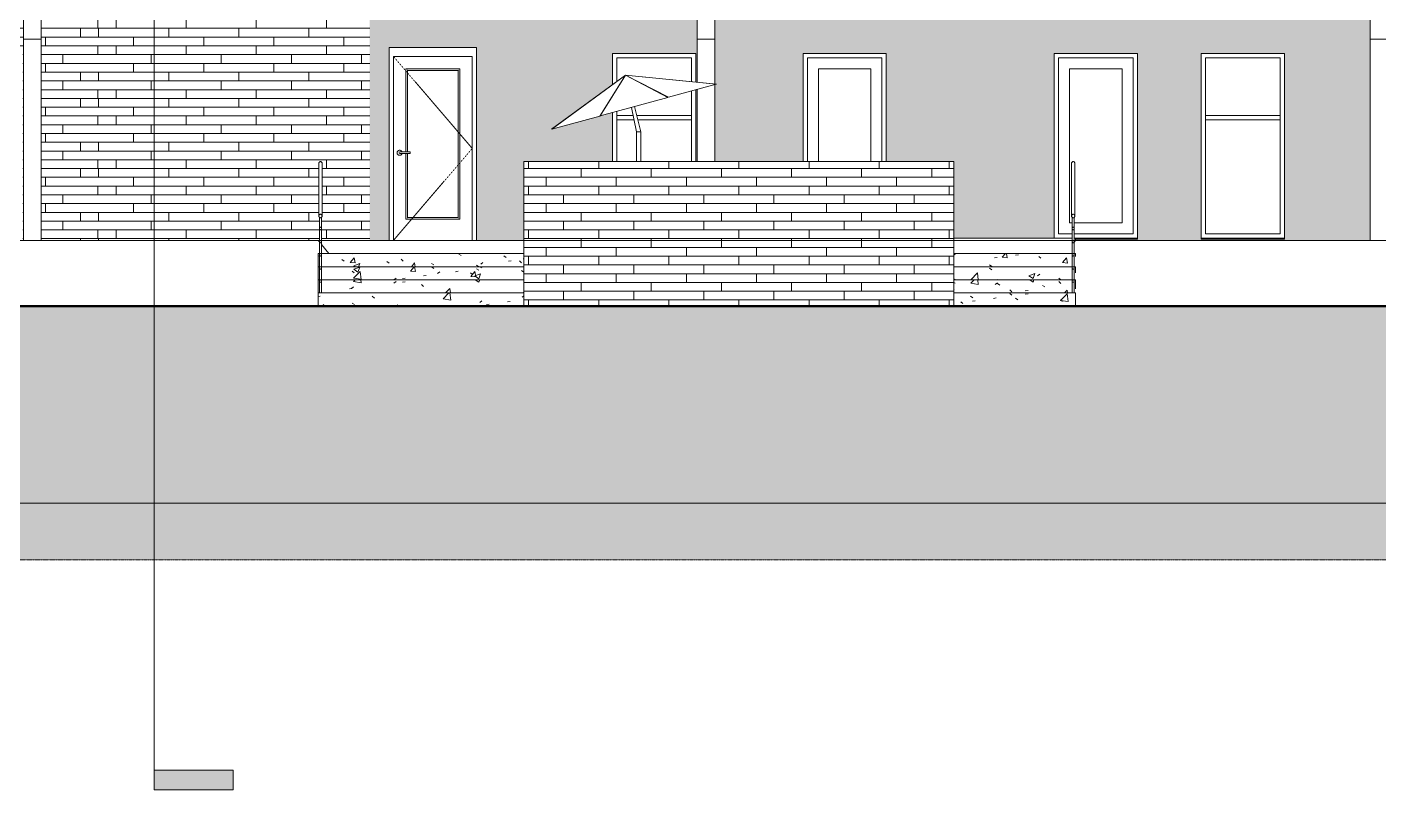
# Model space of a CAD drawing. Header units: inches. Extents: x 1747 to 7606, y -251 to 585.
# Drawn here: x 2486 to 3103, y -251 to 97 of the extents above; entities that cross this region are included whole.
import ezdxf

# ---------------------------------------------------------------- set-up
doc = ezdxf.new("R2010")
doc.units = ezdxf.units.IN
doc.header["$MEASUREMENT"] = 0
for name, pattern in [('Aligning Line 1_8_', [0.25, 0.125, -0.125]), ('Dash 1_16_', [0.125, 0.0625, -0.0625]), ('Grid Line 1_2_', [0.875, 0.5, -0.125, 0.125, -0.125])]:
    doc.linetypes.add(name, pattern=pattern)
for name, color, linetype, lineweight in [('0-1', 7, 'Continuous', 5), ('A-DOOR', 31, 'Continuous', 13), ('A-DOOR-1', 31, 'Dash 1_16_', 9), ('A-DOOR-2', 31, 'Continuous', 9), ('A-DOOR-FRAM', 31, 'Continuous', 9), ('A-FLOR', 192, 'Continuous', 13), ('A-FLOR-HRAL', 11, 'Continuous', 9), ('A-FLOR-LEVL-1', 51, 'Grid Line 1_2_', 9), ('A-GENM', 5, 'Continuous', 9), ('A-WALL', 113, 'Continuous', 13), ('A-WALL-PATT-1', 111, 'Continuous', 9), ('C-TOPO', 7, 'Continuous', 9), ('C-TOPO-1', 250, 'Continuous', 50), ('G-ANNO-SYMB', 111, 'Aligning Line 1_8_', 9), ('G-ANNO-SYMB-1', 147, 'Aligning Line 1_8_', 9), ('G-ANNO-SYMB-2', 111, 'Continuous', 9), ('G-IMPT', 8, 'Continuous', 9), ('L-SITE', 91, 'Continuous', 9), ('S-STRS', 31, 'Continuous', 9)]:
    doc.layers.add(name, color=color, linetype=linetype, lineweight=lineweight)
pattern_1 = [(49.781, (2870.5, 20.997), (27.5428, -2.391), [2.867, -31.537]), (355.038, (2870.5, 20.997), (-5.328, 28.6613), [2.304, -25.343]), (100.531, (2872.794, 20.798), (22.215, 26.2697), [2.429, -26.723]), (45.962, (2870.5, 28.618), (40.9817, -6.307), [4.303, -47.329]), (96.687, (2873.914, 28.093), (35.891, 37.118), [3.643, -40.078]), (351.251, (2870.5, 28.62), (35.8914, 37.1176), [3.455, -38.009]), (20.852, (2874.34, 26.713), (22.921, -15.341), [2.877, -31.649]), (326.206, (2874.34, 26.713), (9.343, 27.6307), [2.298, -25.283]), (71.317, (2876.25, 25.435), (32.2648, 12.289), [2.431, -26.737]), (37.286, (2870.499, 20.997), (0.4673, 12.68453), [1.264, -23.702, 1.264, -24.391, -25.367]), (37.286, (2870.499, 20.997), (0.4673, 12.68453), [-50.62, 1.264, -24.104]), (7.443, (2870.499, 20.997), (10.1014, 15.02815), [1.267, -13.4, 1.267, -23.191, -9.695]), (7.443, (2870.499, 20.997), (10.1014, 15.02815), [-39.124, 1.267, -8.428]), (327.701, (2861.936, 20.997), (20.49866, -0.85914), [1.264, -8.314, 1.264, -28.621, -39.656]), (327.701, (2861.936, 20.997), (20.49866, -0.85914), [-39.464, 1.264, -38.391]), (317.721, (2858.096, 20.997), (22.3945, 3.8145), [1.263, -11.173, 1.263, -18.558, -28.125]), (317.721, (2858.096, 20.997), (22.3945, 3.8145), [-32.257, 1.263, -26.862])]
pattern_2 = [(49.781, (2870.5, 22.567), (27.5428, -2.391), [2.867, -31.537]), (355.038, (2870.5, 22.567), (-5.328, 28.6613), [2.304, -25.343]), (100.531, (2872.794, 22.367), (22.215, 26.2697), [2.429, -26.723]), (45.962, (2870.5, 30.187), (40.9817, -6.307), [4.303, -47.329]), (96.687, (2873.914, 29.662), (35.891, 37.118), [3.643, -40.078]), (351.251, (2870.5, 30.187), (35.8914, 37.1176), [3.455, -38.009]), (20.852, (2874.34, 28.282), (22.921, -15.341), [2.877, -31.649]), (326.206, (2874.34, 28.282), (9.343, 27.6307), [2.298, -25.283]), (71.317, (2876.25, 27.004), (32.2648, 12.289), [2.431, -26.737]), (37.286, (2870.499, 22.567), (0.4673, 12.68453), [1.264, -23.702, 1.264, -24.391, -25.367]), (37.286, (2870.499, 22.567), (0.4673, 12.68453), [-50.62, 1.264, -24.104]), (7.443, (2870.499, 22.567), (10.1014, 15.02815), [1.267, -13.4, 1.267, -23.191, -9.695]), (7.443, (2870.499, 22.567), (10.1014, 15.02815), [-39.124, 1.267, -8.428]), (327.701, (2861.936, 22.567), (20.49866, -0.85914), [1.264, -8.314, 1.264, -28.621, -39.656]), (327.701, (2861.936, 22.567), (20.49866, -0.85914), [-39.464, 1.264, -38.391]), (317.721, (2858.096, 22.567), (22.3945, 3.8145), [1.263, -11.173, 1.263, -18.558, -28.125]), (317.721, (2858.096, 22.567), (22.3945, 3.8145), [-32.257, 1.263, -26.862])]
pattern_3 = [(49.781, (2870.5, 24.136), (27.5428, -2.391), [2.867, -31.537]), (355.038, (2870.5, 24.136), (-5.328, 28.6613), [2.304, -25.343]), (100.531, (2872.794, 23.937), (22.215, 26.2697), [2.429, -26.723]), (45.962, (2870.5, 31.757), (40.9817, -6.307), [4.303, -47.329]), (96.687, (2873.914, 31.23), (35.891, 37.118), [3.643, -40.078]), (351.251, (2870.5, 31.757), (35.8914, 37.1176), [3.455, -38.009]), (20.852, (2874.34, 29.85), (22.921, -15.341), [2.877, -31.649]), (326.206, (2874.34, 29.85), (9.343, 27.6307), [2.298, -25.283]), (71.317, (2876.25, 28.573), (32.2648, 12.289), [2.431, -26.737]), (37.286, (2870.499, 24.136), (0.4673, 12.68453), [1.264, -23.702, 1.264, -24.391, -25.367]), (37.286, (2870.499, 24.136), (0.4673, 12.68453), [-50.62, 1.264, -24.104]), (7.443, (2870.499, 24.136), (10.1014, 15.02815), [1.267, -13.4, 1.267, -23.191, -9.695]), (7.443, (2870.499, 24.136), (10.1014, 15.02815), [-39.124, 1.267, -8.428]), (327.701, (2861.936, 24.136), (20.49866, -0.85914), [1.264, -8.314, 1.264, -28.621, -39.656]), (327.701, (2861.936, 24.136), (20.49866, -0.85914), [-39.464, 1.264, -38.391]), (317.721, (2858.096, 24.136), (22.3945, 3.8145), [1.263, -11.173, 1.263, -18.558, -28.125]), (317.721, (2858.096, 24.136), (22.3945, 3.8145), [-32.257, 1.263, -26.862])]
pattern_4 = [(49.781, (2870.5, 25.705), (27.5428, -2.391), [2.867, -31.537]), (355.038, (2870.5, 25.705), (-5.328, 28.6613), [2.304, -25.343]), (100.531, (2872.794, 25.506), (22.215, 26.2697), [2.429, -26.723]), (45.962, (2870.5, 33.326), (40.9817, -6.307), [4.303, -47.329]), (96.687, (2873.914, 32.8), (35.891, 37.118), [3.643, -40.078]), (351.251, (2870.5, 33.326), (35.8914, 37.1176), [3.455, -38.009]), (20.852, (2874.34, 31.42), (22.921, -15.341), [2.877, -31.649]), (326.206, (2874.34, 31.42), (9.343, 27.6307), [2.298, -25.283]), (71.317, (2876.25, 30.142), (32.2648, 12.289), [2.431, -26.737]), (37.286, (2870.499, 25.705), (0.4673, 12.68453), [1.264, -23.702, 1.264, -24.391, -25.367]), (37.286, (2870.499, 25.705), (0.4673, 12.68453), [-50.62, 1.264, -24.104]), (7.443, (2870.499, 25.705), (10.1014, 15.02815), [1.267, -13.4, 1.267, -23.191, -9.695]), (7.443, (2870.499, 25.705), (10.1014, 15.02815), [-39.124, 1.267, -8.428]), (327.701, (2861.936, 25.705), (20.49866, -0.85914), [1.264, -8.314, 1.264, -28.621, -39.656]), (327.701, (2861.936, 25.705), (20.49866, -0.85914), [-39.464, 1.264, -38.391]), (317.721, (2858.096, 25.705), (22.3945, 3.8145), [1.263, -11.173, 1.263, -18.558, -28.125]), (317.721, (2858.096, 25.705), (22.3945, 3.8145), [-32.257, 1.263, -26.862])]
pattern_5 = [(0, (2906.724, 0.8), (0, 4), []), (90, (2906.724, 0.8), (-8, 8), [4, -28]), (90, (2922.724, 4.8), (-8, 8), [4, -28])]

# ---------------------------------------------------------------- blocks, each defined once
blk = doc.blocks.new('CTR - 2nd Phase_rvt-1-BUILDING ELEVATION - EAST')
at = {"layer": 'A-FLOR-LEVL-1'}
for p, q in [((1856.66, 0), (4168.71, 0)), ((1856.66, -30), (4168.71, -30)), ((1856.66, -120), (4168.71, -120))]:
    blk.add_line(p, q, dxfattribs=at)
blk = doc.blocks.new('CTR  - Topography_rvt-1-BUILDING ELEVATION - EAST')
at = {"layer": 'C-TOPO'}
h = blk.add_hatch(dxfattribs=at)
h.set_pattern_fill('FP_16', color=256, style=0, pattern_type=2)
h.set_pattern_definition([(0, (2870.5, 0), (24, 24), [24, -24]), (0, (2870.5, 9), (24, 24), [24, -24]), (0, (2870.5, 18), (24, 24), [24, -24]), (90, (2873.5, 21), (-24, 24), [24, -24]), (90, (2882.5, 21), (-24, 24), [24, -24]), (90, (2891.5, 21), (-24, 24), [24, -24])])
h.paths.add_polyline_path([(3354.92, -145.93), (4004.23, -145.93), (4004.23, -30), (1953.35, -30), (1953.35, -145.93), (3353.63, -145.93)], flags=0)
at = {"layer": 'A-FLOR-LEVL-1'}
for p, q in [((1856.66, 0), (4168.71, 0)), ((1856.66, -120), (4168.71, -120))]:
    blk.add_line(p, q, dxfattribs=at)
at = {"layer": 'C-TOPO'}
for p, q in [((2488.4, 0), (2383.68, 0)), ((2488.4, 0), (2487.38, 0)), ((2488.4, 0), (2574.52, 0)), ((2574.52, 0), (2618.72, 0)), ((2618.72, 0), (2619.22, -0.63)), ((2963.82, -0.79), (2964.32, 0)), ((2984.24, 0), (2964.32, 0)), ((3024.05, 0), (2984.24, 0)), ((3024.05, 0), (3085.98, 0)), ((3129.48, 0), (3085.98, 0)), ((2620.22, -1.9), (2623.46, -6)), ((2581.34, -30), (2294.04, -30)), ((2608.99, -30), (2581.34, -30)), ((2608.99, -30), (2679.46, -30)), ((2679.46, -30), (2722.49, -30)), ((2832.11, -30), (2722.49, -30)), ((2861.19, -30), (2832.11, -30)), ((2861.19, -30), (2935.26, -30)), ((2957.6, -30), (2935.26, -30)), ((3014.52, -30), (2957.6, -30)), ((3028.45, -30), (3014.52, -30)), ((3028.45, -30), (3063.94, -30)), ((3063.94, -30), (3100.7, -30)), ((3248.71, -30), (3100.7, -30))]:
    blk.add_line(p, q, dxfattribs=at)
at = {"layer": 'C-TOPO-1'}
for p, q in [((2294.05, -30), (2581.33, -30)), ((2581.33, -30), (2608.99, -30)), ((2608.99, -30), (2679.46, -30)), ((2679.46, -30), (2722.49, -30)), ((2722.49, -30), (2832.11, -30)), ((2832.11, -30), (2861.19, -30)), ((2861.19, -30), (2935.26, -30)), ((2935.26, -30), (2957.6, -30)), ((2957.6, -30), (3014.52, -30)), ((3014.52, -30), (3028.45, -30)), ((3028.45, -30), (3063.94, -30)), ((3063.94, -30), (3100.7, -30)), ((3100.7, -30), (3248.71, -30))]:
    blk.add_line(p, q, dxfattribs=at)
at = {"layer": 'G-ANNO-SYMB-1'}
blk.add_line((1953.35, 0), (4072.04, 0), dxfattribs=at)
blk = doc.blocks.new('CTR - 1st Phase - Common Walls_rvt-1-BUILDING ELEVATION - EAST')
at = {"layer": 'A-FLOR-LEVL-1'}
for p, q in [((1856.66, 0), (4168.71, 0)), ((1856.66, -30), (4168.71, -30)), ((1856.66, -120), (4168.71, -120))]:
    blk.add_line(p, q, dxfattribs=at)
at = {"layer": 'G-ANNO-SYMB-1'}
blk.add_line((1953.35, 0), (4072.04, 0), dxfattribs=at)
blk = doc.blocks.new('Outdoor Table01 - 02ZUTB01_dwg-1294291-BUILDING ELEVATION - EAST')
at = {"layer": 'G-IMPT'}
for p, q in [((2170.92, 75.5), (2137.24, 50.77)), ((2170.92, 75.5), (2137.24, 50.77)), ((2170.92, 75.5), (2137.35, 50.8)), ((2170.92, 75.5), (2159.18, 56.75)), ((2170.92, 75.5), (2159.43, 56.82)), ((2190.31, 65.24), (2170.92, 75.5)), ((2170.92, 75.5), (2212.5, 71.29)), ((2170.92, 75.5), (2212.5, 71.29)), ((2170.92, 75.5), (2212.39, 71.26)), ((2170.92, 75.5), (2190.56, 65.31)), ((2212.39, 71.26), (2190.56, 65.31)), ((2190.31, 65.24), (2159.43, 56.82)), ((2159.18, 56.75), (2137.35, 50.8)), ((2175.92, 49.5), (2173.68, 60.7)), ((2177.92, 49.5), (2175.14, 61.1)), ((2175.92, 36), (2175.92, 49.5)), ((2177.92, 49.5), (2175.92, 49.5)), ((2177.92, 36), (2177.92, 49.5))]:
    blk.add_line(p, q, dxfattribs=at)
blk = doc.blocks.new('Outdoor Table01 - Outdoor Table01-1294297-BUILDING ELEVATION - EAST')
blk.add_blockref('Outdoor Table01 - 02ZUTB01_dwg-1294291-BUILDING ELEVATION - EAST', (0, 0))
blk = doc.blocks.new('_THE_ WINDOW _ DOOR - Window - 1st Floor-V4-BUILDING ELEVATION - EAST')
at = {"layer": 'A-GENM'}
for p, q in [((2791.02, 85.37), (2753, 85.37)), ((2753, 85.37), (2753, 71.14)), ((2755, 72.61), (2755, 83.37)), ((2755, 83.37), (2789.02, 83.37)), ((2789.02, 83.37), (2789.02, 72.42)), ((2791.02, 72.22), (2791.02, 85.37)), ((2755, 69.12), (2755, 69.23)), ((2789.02, 68.16), (2789.02, 36)), ((2791.02, 36), (2791.02, 68.71)), ((2753, 66.04), (2753, 65.86)), ((2753, 58.34), (2753, 36)), ((2755, 36), (2755, 58.88)), ((2755, 57), (2755, 55)), ((2762.42, 57), (2755, 57)), ((2789.02, 57), (2764.12, 57)), ((2789.02, 55), (2789.02, 57)), ((2755, 55), (2762.82, 55)), ((2764.6, 55), (2789.02, 55))]:
    blk.add_line(p, q, dxfattribs=at)
blk = doc.blocks.new('_THE_ WINDOW _ DOOR - Window - 1st Floor-V5-BUILDING ELEVATION - EAST')
at = {"layer": 'A-GENM'}
for p, q in [((3059.82, 85.37), (3021.8, 85.37)), ((3021.8, 85.37), (3021.8, 1)), ((3023.8, 3), (3023.8, 83.37)), ((3023.8, 83.37), (3057.82, 83.37)), ((3057.82, 83.37), (3057.82, 3)), ((3059.82, 1), (3059.82, 85.37)), ((3023.8, 57), (3023.8, 55)), ((3057.82, 57), (3023.8, 57)), ((3057.82, 55), (3057.82, 57)), ((3023.8, 55), (3057.82, 55)), ((3021.8, 1), (3021.8, 0.5)), ((3021.8, 1), (3059.82, 1)), ((3021.8, 0.5), (3059.82, 0.5)), ((3057.82, 3), (3023.8, 3)), ((3059.82, 0.5), (3059.82, 1))]:
    blk.add_line(p, q, dxfattribs=at)
blk = doc.blocks.new('Railing - 1_-V6-BUILDING ELEVATION - EAST')
at = {"layer": 'A-FLOR-HRAL'}
for p, q in [((2619.22, -24), (2619.22, 10.57)), ((2619.61, 10.33), (2619.68, 10.32)), ((2620.22, 10.57), (2620.22, -24))]:
    blk.add_line(p, q, dxfattribs=at)
at = {"layer": 'A-FLOR-HRAL', "flags": 128}
for points in [[(2619.23, 10.52), (2619.27, 10.46), (2619.41, 10.38), (2619.57, 10.33)], [(2619.77, 10.32), (2619.83, 10.33), (2620.04, 10.38), (2620.17, 10.46), (2620.21, 10.52)]]:
    blk.add_lwpolyline(points, dxfattribs=at)
blk = doc.blocks.new('Railing - Railing-1925654-BUILDING ELEVATION - EAST')
at = {"layer": 'A-FLOR-HRAL'}
for p, q in [((2619.22, 6.47), (2619.22, 5.44)), ((2620.22, 5.44), (2620.22, 6.47)), ((2619.22, 0.47), (2619.22, -0.56)), ((2620.22, -0.56), (2620.22, 0.47)), ((2619.22, -5.53), (2619.22, -6.56)), ((2620.22, -6.56), (2620.22, -5.53)), ((2619.22, -11.52), (2619.22, -12.56)), ((2620.22, -12.56), (2620.22, -11.52)), ((2619.22, -17.52), (2619.22, -18.56)), ((2620.22, -18.56), (2620.22, -17.52))]:
    blk.add_line(p, q, dxfattribs=at)
at = {"layer": 'A-FLOR-HRAL', "flags": 128}
for points in [[(2620.22, 5.44), (2620.21, 5.59), (2620.16, 5.72), (2620.08, 5.84), (2619.97, 5.93), (2619.85, 5.98), (2619.72, 6), (2619.59, 5.98), (2619.47, 5.93), (2619.37, 5.84), (2619.29, 5.72), (2619.24, 5.59), (2619.22, 5.44)], [(2619.22, 5.44), (2619.24, 5.3), (2619.29, 5.16), (2619.37, 5.05), (2619.47, 4.96), (2619.59, 4.9), (2619.72, 4.88), (2619.85, 4.9), (2619.97, 4.96), (2620.08, 5.05), (2620.16, 5.16), (2620.21, 5.3), (2620.22, 5.44)], [(2620.22, -0.56), (2620.21, -0.41), (2620.16, -0.28), (2620.08, -0.16), (2619.97, -0.07), (2619.85, -0.02), (2619.72, 0), (2619.59, -0.02), (2619.47, -0.07), (2619.37, -0.16), (2619.29, -0.28), (2619.24, -0.41), (2619.22, -0.56)], [(2619.22, -0.56), (2619.24, -0.7), (2619.29, -0.84), (2619.37, -0.95), (2619.47, -1.04), (2619.59, -1.1), (2619.72, -1.12), (2619.85, -1.1), (2619.97, -1.04), (2620.08, -0.95), (2620.16, -0.84), (2620.21, -0.7), (2620.22, -0.56)], [(2620.22, -6.56), (2620.21, -6.41), (2620.16, -6.28), (2620.08, -6.16), (2619.97, -6.07), (2619.85, -6.02), (2619.72, -6), (2619.59, -6.02), (2619.47, -6.07), (2619.37, -6.16), (2619.29, -6.28), (2619.24, -6.41), (2619.22, -6.56)], [(2619.22, -6.56), (2619.24, -6.7), (2619.29, -6.84), (2619.37, -6.95), (2619.47, -7.04), (2619.59, -7.1), (2619.72, -7.12), (2619.85, -7.1), (2619.97, -7.04), (2620.08, -6.95), (2620.16, -6.84), (2620.21, -6.7), (2620.22, -6.56)], [(2620.22, -12.56), (2620.21, -12.41), (2620.16, -12.28), (2620.08, -12.16), (2619.97, -12.07), (2619.85, -12.02), (2619.72, -12), (2619.59, -12.02), (2619.47, -12.07), (2619.37, -12.16), (2619.29, -12.28), (2619.24, -12.41), (2619.22, -12.56)], [(2619.22, -12.56), (2619.24, -12.7), (2619.29, -12.84), (2619.37, -12.95), (2619.47, -13.04), (2619.59, -13.1), (2619.72, -13.12), (2619.85, -13.1), (2619.97, -13.04), (2620.08, -12.95), (2620.16, -12.84), (2620.21, -12.7), (2620.22, -12.56)], [(2620.22, -18.56), (2620.21, -18.41), (2620.16, -18.28), (2620.08, -18.16), (2619.97, -18.07), (2619.85, -18.02), (2619.72, -18), (2619.59, -18.02), (2619.47, -18.07), (2619.37, -18.16), (2619.29, -18.28), (2619.24, -18.41), (2619.22, -18.56)], [(2619.22, -18.56), (2619.24, -18.7), (2619.29, -18.84), (2619.37, -18.95), (2619.47, -19.04), (2619.59, -19.1), (2619.72, -19.12), (2619.85, -19.1), (2619.97, -19.04), (2620.08, -18.95), (2620.16, -18.84), (2620.21, -18.7), (2620.22, -18.56)]]:
    blk.add_lwpolyline(points, dxfattribs=at)
blk.add_blockref('Railing - 1_-V6-BUILDING ELEVATION - EAST', (0, 0))
blk = doc.blocks.new('Top Rail Type - Top Rail_Internal_-1925671-BUILDING ELEVATION - EAST')
at = {"layer": 'A-FLOR-HRAL'}
for p, q in [((2618.97, 35.16), (2618.97, 11.16)), ((2620.47, 11.16), (2620.47, 35.16))]:
    blk.add_line(p, q, dxfattribs=at)
at = {"layer": 'A-FLOR-HRAL', "flags": 128}
for points in [[(2618.97, 35.16), (2619, 35.38), (2619.07, 35.58), (2619.19, 35.75), (2619.35, 35.89), (2619.53, 35.97), (2619.72, 36), (2619.92, 35.97), (2620.1, 35.89), (2620.25, 35.75), (2620.37, 35.58), (2620.45, 35.38), (2620.47, 35.16)], [(2620.47, 11.16), (2620.45, 11.38), (2620.37, 11.58), (2620.25, 11.75), (2620.1, 11.89), (2619.92, 11.97), (2619.72, 12), (2619.53, 11.97), (2619.35, 11.89), (2619.19, 11.75), (2619.07, 11.58), (2619, 11.38), (2618.97, 11.16)], [(2618.97, 11.16), (2619, 10.94), (2619.07, 10.74), (2619.19, 10.57), (2619.35, 10.44), (2619.53, 10.35), (2619.72, 10.32), (2619.92, 10.35), (2620.1, 10.44), (2620.25, 10.57), (2620.37, 10.74), (2620.45, 10.94), (2620.47, 11.16)]]:
    blk.add_lwpolyline(points, dxfattribs=at)
blk = doc.blocks.new('_THE_ WINDOW _ DOOR - Door - 1st Floor-V10-BUILDING ELEVATION - EAST')
at = {"layer": 'A-GENM'}
for p, q in [((2840, 85.37), (2840, 36)), ((2878.02, 85.37), (2840, 85.37)), ((2842, 83.37), (2876.02, 83.37)), ((2842, 36), (2842, 83.37)), ((2876.02, 83.37), (2876.02, 36)), ((2878.02, 36), (2878.02, 85.37)), ((2847, 78.37), (2871.02, 78.37)), ((2847, 36), (2847, 78.37)), ((2871.02, 78.37), (2871.02, 36))]:
    blk.add_line(p, q, dxfattribs=at)
blk = doc.blocks.new('_THE_ WINDOW _ DOOR - Door - 1st Floor-V11-BUILDING ELEVATION - EAST')
at = {"layer": 'A-GENM'}
for p, q in [((2992.65, 85.37), (2954.62, 85.37)), ((2954.62, 85.37), (2954.62, 1)), ((2956.62, 3), (2956.62, 83.37)), ((2956.62, 83.37), (2990.65, 83.37)), ((2990.65, 83.37), (2990.65, 3)), ((2992.65, 1), (2992.65, 85.37)), ((2961.62, 8), (2961.62, 78.37)), ((2961.62, 78.37), (2985.65, 78.37)), ((2985.65, 78.37), (2985.65, 8)), ((2962.82, 8), (2961.62, 8)), ((2985.65, 8), (2963.82, 8)), ((2962.82, 3), (2956.62, 3)), ((2990.65, 3), (2963.82, 3)), ((2964.32, 1), (2992.65, 1)), ((2964.32, 0.5), (2992.65, 0.5)), ((2992.65, 0.5), (2992.65, 1))]:
    blk.add_line(p, q, dxfattribs=at)
blk = doc.blocks.new('077123 - Manufactured Gutters and Downspouts - 077123 - Manufactured Gutters and Downspouts-1955134-BUILDING ELEVATION - EAST')
at = {"layer": 'A-GENM'}
for p, q in [((2443.45, 413.51), (2464.96, 413.51)), ((2443.45, 395.11), (2443.45, 413.51)), ((2464.96, 395.11), (2464.96, 413.51)), ((2446.8, 384.1), (2443.45, 395.11)), ((2464.96, 395.11), (2443.45, 395.11)), ((2461.61, 384.1), (2464.96, 395.11)), ((2461.61, 384.1), (2446.8, 384.1)), ((2450.21, 384.1), (2450.21, 365.5)), ((2458.21, 371.1), (2458.21, 384.1)), ((2492.14, 358.75), (2458.21, 371.1)), ((2450.21, 365.5), (2484.14, 353.15)), ((2492.14, 353.15), (2492.14, 358.75)), ((2484.14, 102.78), (2484.14, 353.15)), ((2492.14, 353.15), (2484.14, 353.15)), ((2484.14, 353.15), (2492.14, 353.15)), ((2492.14, 353.15), (2492.14, 102.78)), ((2484.14, 91.91), (2484.14, 102.78)), ((2492.14, 102.78), (2484.14, 102.78)), ((2492.14, 102.78), (2492.14, 91.91)), ((2484.14, 0), (2484.14, 91.91)), ((2492.14, 91.91), (2484.14, 91.91)), ((2492.14, 91.91), (2492.14, 0))]:
    blk.add_line(p, q, dxfattribs=at)
blk = doc.blocks.new('077123 - Manufactured Gutters and Downspouts - 077123 - Manufactured Gutters and Downspouts-V13-BUILDING ELEVATION - EAST')
at = {"layer": 'A-GENM'}
for p, q in [((2751.02, 413.51), (2772.54, 413.51)), ((2751.02, 395.11), (2751.02, 413.51)), ((2772.54, 395.11), (2772.54, 413.51)), ((2754.38, 384.1), (2751.02, 395.11)), ((2772.54, 395.11), (2751.02, 395.11)), ((2769.19, 384.1), (2772.54, 395.11)), ((2769.19, 384.1), (2754.38, 384.1)), ((2757.78, 384.1), (2757.78, 365.5)), ((2765.78, 371.1), (2765.78, 384.1)), ((2799.71, 358.75), (2765.78, 371.1)), ((2757.78, 365.5), (2791.71, 353.15)), ((2799.71, 353.15), (2799.71, 358.75)), ((2791.71, 102.78), (2791.71, 353.15)), ((2799.71, 353.15), (2791.71, 353.15)), ((2791.71, 353.15), (2799.71, 353.15)), ((2799.71, 353.15), (2799.71, 102.78)), ((2791.71, 91.91), (2791.71, 102.78)), ((2799.71, 102.78), (2791.71, 102.78)), ((2799.71, 102.78), (2799.71, 91.91)), ((2791.71, 72.15), (2791.71, 91.91)), ((2799.71, 91.91), (2791.71, 91.91)), ((2799.71, 91.91), (2799.71, 71.33)), ((2791.71, 36), (2791.71, 68.89)), ((2799.71, 71.08), (2799.71, 36))]:
    blk.add_line(p, q, dxfattribs=at)
blk = doc.blocks.new('Door-Passage-Single-Full_Lite - 1-1903893-BUILDING ELEVATION - EAST')
at = {"layer": 'A-DOOR'}
for p, q in [((2658.7, 78.31), (2658.7, 40.38)), ((2683.33, 78.31), (2658.7, 78.31)), ((2659.48, 40.39), (2659.48, 77.53)), ((2659.48, 77.53), (2682.54, 77.53)), ((2682.54, 77.53), (2682.54, 10.47)), ((2683.33, 9.69), (2683.33, 78.31)), ((2658.7, 39.62), (2658.7, 9.69)), ((2659.48, 10.47), (2659.48, 39.61)), ((2658.7, 9.69), (2683.33, 9.69)), ((2682.54, 10.47), (2659.48, 10.47))]:
    blk.add_line(p, q, dxfattribs=at)
for points, knots in [([(2658.77, 78.24), (2658.77, 78.24), (2658.76, 78.25), (2658.74, 78.27), (2658.74, 78.27), (2658.73, 78.28), (2658.72, 78.29), (2658.72, 78.29), (2658.71, 78.3), (2658.71, 78.3), (2658.7, 78.31), (2658.7, 78.31), (2658.7, 78.31), (2658.7, 78.31)], [-1, -1, -1, -1, -0.833333, -0.75, -0.666667, -0.625, -0.583333, -0.5, -0.416667, -0.333333, -0.25, -0.166667, 0, 0, 0, 0]), ([(2659.48, 77.53), (2659.48, 77.53), (2659.48, 77.53), (2659.47, 77.54), (2659.46, 77.55), (2659.45, 77.57), (2659.43, 77.58), (2659.42, 77.59), (2659.41, 77.6), (2659.4, 77.61), (2659.38, 77.63), (2659.36, 77.65), (2659.33, 77.68), (2659.3, 77.71), (2659.29, 77.72)], [-1, -1, -1, -1, -0.833333, -0.75, -0.666667, -0.583333, -0.541667, -0.5, -0.416667, -0.375, -0.333333, -0.25, -0.166667, 0, 0, 0, 0]), ([(2682.73, 77.72), (2682.72, 77.71), (2682.69, 77.68), (2682.66, 77.65), (2682.64, 77.63), (2682.63, 77.61), (2682.61, 77.6), (2682.6, 77.59), (2682.59, 77.58), (2682.58, 77.57), (2682.56, 77.55), (2682.55, 77.54), (2682.54, 77.53), (2682.54, 77.53), (2682.54, 77.53)], [0, 0, 0, 0, 0.166667, 0.25, 0.333333, 0.375, 0.416667, 0.5, 0.541667, 0.583333, 0.666667, 0.75, 0.833333, 1, 1, 1, 1]), ([(2683.33, 78.31), (2683.33, 78.31), (2683.32, 78.31), (2683.32, 78.31), (2683.32, 78.3), (2683.31, 78.3), (2683.3, 78.29), (2683.29, 78.28), (2683.29, 78.28), (2683.28, 78.27), (2683.28, 78.26), (2683.26, 78.25), (2683.25, 78.24), (2683.25, 78.24)], [0, 0, 0, 0, 0.166667, 0.25, 0.333333, 0.416667, 0.5, 0.583333, 0.666667, 0.708333, 0.75, 0.833333, 1, 1, 1, 1]), ([(2658.7, 9.69), (2658.7, 9.69), (2658.7, 9.69), (2658.7, 9.69), (2658.71, 9.7), (2658.71, 9.7), (2658.72, 9.71), (2658.73, 9.72), (2658.73, 9.72), (2658.74, 9.73), (2658.75, 9.74), (2658.76, 9.75), (2658.77, 9.76), (2658.77, 9.76)], [0, 0, 0, 0, 0.166667, 0.25, 0.333333, 0.416667, 0.5, 0.583333, 0.666667, 0.708333, 0.75, 0.833333, 1, 1, 1, 1]), ([(2659.29, 10.28), (2659.3, 10.29), (2659.33, 10.32), (2659.36, 10.35), (2659.38, 10.37), (2659.4, 10.38), (2659.41, 10.4), (2659.42, 10.41), (2659.43, 10.42), (2659.45, 10.43), (2659.46, 10.45), (2659.47, 10.46), (2659.48, 10.47), (2659.48, 10.47), (2659.48, 10.47)], [0, 0, 0, 0, 0.166667, 0.25, 0.333333, 0.375, 0.416667, 0.5, 0.541667, 0.583333, 0.666667, 0.75, 0.833333, 1, 1, 1, 1]), ([(2682.73, 10.28), (2682.72, 10.29), (2682.69, 10.32), (2682.66, 10.35), (2682.64, 10.37), (2682.63, 10.38), (2682.61, 10.4), (2682.6, 10.41), (2682.59, 10.42), (2682.58, 10.43), (2682.56, 10.45), (2682.55, 10.46), (2682.54, 10.47), (2682.54, 10.47), (2682.54, 10.47)], [0, 0, 0, 0, 0.166667, 0.25, 0.333333, 0.375, 0.416667, 0.5, 0.541667, 0.583333, 0.666667, 0.75, 0.833333, 1, 1, 1, 1]), ([(2683.33, 9.69), (2683.33, 9.69), (2683.32, 9.69), (2683.32, 9.69), (2683.32, 9.7), (2683.31, 9.7), (2683.3, 9.71), (2683.29, 9.72), (2683.29, 9.72), (2683.28, 9.73), (2683.28, 9.74), (2683.26, 9.75), (2683.25, 9.76), (2683.25, 9.76)], [0, 0, 0, 0, 0.166667, 0.25, 0.333333, 0.416667, 0.5, 0.583333, 0.666667, 0.708333, 0.75, 0.833333, 1, 1, 1, 1])]:
    blk.add_open_spline(points, degree=3, knots=knots, dxfattribs=at)
at = {"layer": 'A-DOOR-1'}
for p, q in [((2653.01, 84), (2689.01, 42)), ((2689.01, 42), (2653.01, 0))]:
    blk.add_line(p, q, dxfattribs=at)
at = {"layer": 'A-DOOR-2'}
for p, q in [((2653.01, 84), (2653.01, 0)), ((2689.01, 84), (2653.01, 84)), ((2689.01, 0), (2689.01, 84)), ((2660.69, 40.39), (2656.55, 40.39)), ((2656.55, 39.61), (2660.69, 39.61)), ((2660.69, 40.39), (2660.69, 40)), ((2660.69, 40), (2660.69, 39.61))]:
    blk.add_line(p, q, dxfattribs=at)
at = {"layer": 'A-DOOR-2', "flags": 128}
for points in [[(2656.55, 40.39), (2656.53, 40.39), (2656.51, 40.39), (2656.48, 40.39), (2656.46, 40.39), (2656.44, 40.39), (2656.41, 40.39), (2656.39, 40.39), (2656.37, 40.39), (2656.35, 40.39), (2656.32, 40.39), (2656.3, 40.39), (2656.28, 40.39), (2656.26, 40.39), (2656.24, 40.39), (2656.22, 40.39), (2656.2, 40.39), (2656.18, 40.39), (2656.16, 40.39), (2656.15, 40.39), (2656.13, 40.39), (2656.11, 40.39), (2656.1, 40.39), (2656.08, 40.39), (2656.07, 40.39), (2656.06, 40.39), (2656.04, 40.39), (2656.03, 40.39), (2656.02, 40.39), (2656.01, 40.39), (2656, 40.39), (2656, 40.39), (2655.99, 40.39), (2655.98, 40.39), (2655.98, 40.39), (2655.97, 40.39), (2655.97, 40.39), (2655.97, 40.39), (2655.96, 40.39), (2655.96, 40.39)], [(2655.96, 39.61), (2655.96, 39.61), (2655.97, 39.61), (2655.97, 39.61), (2655.97, 39.61), (2655.98, 39.61), (2655.98, 39.61), (2655.99, 39.61), (2655.99, 39.61), (2656, 39.61), (2656.01, 39.61), (2656.02, 39.61), (2656.03, 39.61), (2656.04, 39.61), (2656.05, 39.61), (2656.07, 39.61), (2656.08, 39.61), (2656.09, 39.61), (2656.11, 39.61), (2656.13, 39.61), (2656.14, 39.61), (2656.16, 39.61), (2656.18, 39.61), (2656.2, 39.61), (2656.22, 39.61), (2656.24, 39.61), (2656.26, 39.61), (2656.28, 39.61), (2656.3, 39.61), (2656.32, 39.61), (2656.34, 39.61), (2656.36, 39.61), (2656.38, 39.61), (2656.41, 39.61), (2656.43, 39.61), (2656.45, 39.61), (2656.48, 39.61), (2656.5, 39.61), (2656.52, 39.61), (2656.55, 39.61), (2656.55, 39.61)]]:
    blk.add_lwpolyline(points, dxfattribs=at)
at = {"layer": 'A-DOOR-2'}
for centre, radius, start, end in [((2655.87, 40), 1.18, 19.63434, 180), ((2655.87, 40), 1.18, 180, 340.43675), ((2655.96, 40), 0.394, 150, 180), ((2655.96, 40), 0.394, 180, 210), ((2655.96, 40), 0.394, 90, 105), ((2655.96, 40), 0.394, 255, 270)]:
    blk.add_arc(centre, radius, start, end, dxfattribs=at)
at = {"layer": 'A-DOOR-FRAM'}
for p, q in [((2653.01, 0), (2653.01, 84)), ((2653.01, 84), (2689.01, 84)), ((2689.01, 0), (2689.01, 84))]:
    blk.add_line(p, q, dxfattribs=at)
blk = doc.blocks.new('Railing - 1_-1411116-BUILDING ELEVATION - EAST')
at = {"layer": 'A-FLOR-HRAL'}
for p, q in [((2310.02, 10.57), (2310.02, -24)), ((2311.02, -24), (2311.02, 10.57))]:
    blk.add_line(p, q, dxfattribs=at)
at = {"layer": 'A-FLOR-HRAL', "flags": 128}
for points in [[(2310.48, 10.32), (2310.41, 10.33), (2310.21, 10.38), (2310.07, 10.46), (2310.03, 10.52)], [(2311.01, 10.52), (2310.97, 10.46), (2310.84, 10.38), (2310.63, 10.33), (2310.57, 10.32)]]:
    blk.add_lwpolyline(points, dxfattribs=at)
blk = doc.blocks.new('Railing - Railing-2007310-BUILDING ELEVATION - EAST')
at = {"layer": 'A-FLOR-HRAL'}
for p, q in [((2962.82, 6.47), (2962.82, 5.44)), ((2963.82, 5.44), (2963.82, 6.47)), ((2962.82, 0.47), (2962.82, -0.56)), ((2963.82, -0.56), (2963.82, 0.47)), ((2962.82, -5.53), (2962.82, -6.56)), ((2963.82, -6.56), (2963.82, -5.53)), ((2962.82, -11.52), (2962.82, -12.56)), ((2963.82, -12.56), (2963.82, -11.52)), ((2962.82, -17.52), (2962.82, -18.56)), ((2963.82, -18.56), (2963.82, -17.52))]:
    blk.add_line(p, q, dxfattribs=at)
at = {"layer": 'A-FLOR-HRAL', "flags": 128}
for points in [[(2963.82, 5.44), (2963.81, 5.59), (2963.76, 5.72), (2963.68, 5.84), (2963.57, 5.93), (2963.45, 5.98), (2963.32, 6), (2963.19, 5.98), (2963.07, 5.93), (2962.97, 5.84), (2962.89, 5.72), (2962.84, 5.59), (2962.82, 5.44)], [(2962.82, 5.44), (2962.84, 5.3), (2962.89, 5.16), (2962.97, 5.05), (2963.07, 4.96), (2963.19, 4.9), (2963.32, 4.88), (2963.45, 4.9), (2963.57, 4.96), (2963.68, 5.05), (2963.76, 5.16), (2963.81, 5.3), (2963.82, 5.44)], [(2963.82, -0.56), (2963.81, -0.41), (2963.76, -0.28), (2963.68, -0.16), (2963.57, -0.07), (2963.45, -0.02), (2963.32, 0), (2963.19, -0.02), (2963.07, -0.07), (2962.97, -0.16), (2962.89, -0.28), (2962.84, -0.41), (2962.82, -0.56)], [(2962.82, -0.56), (2962.84, -0.7), (2962.89, -0.84), (2962.97, -0.95), (2963.07, -1.04), (2963.19, -1.1), (2963.32, -1.12), (2963.45, -1.1), (2963.57, -1.04), (2963.68, -0.95), (2963.76, -0.84), (2963.81, -0.7), (2963.82, -0.56)], [(2963.82, -6.56), (2963.81, -6.41), (2963.76, -6.28), (2963.68, -6.16), (2963.57, -6.07), (2963.45, -6.02), (2963.32, -6), (2963.19, -6.02), (2963.07, -6.07), (2962.97, -6.16), (2962.89, -6.28), (2962.84, -6.41), (2962.82, -6.56)], [(2962.82, -6.56), (2962.84, -6.7), (2962.89, -6.84), (2962.97, -6.95), (2963.07, -7.04), (2963.19, -7.1), (2963.32, -7.12), (2963.45, -7.1), (2963.57, -7.04), (2963.68, -6.95), (2963.76, -6.84), (2963.81, -6.7), (2963.82, -6.56)], [(2963.82, -12.56), (2963.81, -12.41), (2963.76, -12.28), (2963.68, -12.16), (2963.57, -12.07), (2963.45, -12.02), (2963.32, -12), (2963.19, -12.02), (2963.07, -12.07), (2962.97, -12.16), (2962.89, -12.28), (2962.84, -12.41), (2962.82, -12.56)], [(2962.82, -12.56), (2962.84, -12.7), (2962.89, -12.84), (2962.97, -12.95), (2963.07, -13.04), (2963.19, -13.1), (2963.32, -13.12), (2963.45, -13.1), (2963.57, -13.04), (2963.68, -12.95), (2963.76, -12.84), (2963.81, -12.7), (2963.82, -12.56)], [(2963.82, -18.56), (2963.81, -18.41), (2963.76, -18.28), (2963.68, -18.16), (2963.57, -18.07), (2963.45, -18.02), (2963.32, -18), (2963.19, -18.02), (2963.07, -18.07), (2962.97, -18.16), (2962.89, -18.28), (2962.84, -18.41), (2962.82, -18.56)], [(2962.82, -18.56), (2962.84, -18.7), (2962.89, -18.84), (2962.97, -18.95), (2963.07, -19.04), (2963.19, -19.1), (2963.32, -19.12), (2963.45, -19.1), (2963.57, -19.04), (2963.68, -18.95), (2963.76, -18.84), (2963.81, -18.7), (2963.82, -18.56)]]:
    blk.add_lwpolyline(points, dxfattribs=at)
blk.add_blockref('Railing - 1_-1411116-BUILDING ELEVATION - EAST', (652.8, 0))
blk = doc.blocks.new('Top Rail Type - Top Rail_Internal_-2007320-BUILDING ELEVATION - EAST')
at = {"layer": 'A-FLOR-HRAL'}
for p, q in [((2962.57, 35.16), (2962.57, 11.16)), ((2964.07, 11.16), (2964.07, 35.16))]:
    blk.add_line(p, q, dxfattribs=at)
at = {"layer": 'A-FLOR-HRAL', "flags": 128}
for points in [[(2962.57, 35.16), (2962.6, 35.38), (2962.67, 35.58), (2962.79, 35.75), (2962.95, 35.89), (2963.13, 35.97), (2963.32, 36), (2963.52, 35.97), (2963.7, 35.89), (2963.85, 35.75), (2963.97, 35.58), (2964.05, 35.38), (2964.07, 35.16)], [(2964.07, 11.16), (2964.05, 11.38), (2963.97, 11.58), (2963.85, 11.75), (2963.7, 11.89), (2963.52, 11.97), (2963.32, 12), (2963.13, 11.97), (2962.95, 11.89), (2962.79, 11.75), (2962.67, 11.58), (2962.6, 11.38), (2962.57, 11.16)], [(2962.57, 11.16), (2962.6, 10.94), (2962.67, 10.74), (2962.79, 10.57), (2962.95, 10.44), (2963.13, 10.35), (2963.32, 10.32), (2963.52, 10.35), (2963.7, 10.44), (2963.85, 10.57), (2963.97, 10.74), (2964.05, 10.94), (2964.07, 11.16)]]:
    blk.add_lwpolyline(points, dxfattribs=at)
blk = doc.blocks.new('Section - 3_32_ x 3_8_-54337-BUILDING ELEVATION - EAST')
at = {"layer": 'G-ANNO-SYMB-2'}
blk.add_hatch(color=256, dxfattribs=at).paths.add_polyline_path([(2579.82, -241.84), (2543.82, -241.84), (2543.82, -250.84), (2579.82, -250.84)], flags=0)
for p, q in [((2543.82, -250.84), (2543.82, -241.84)), ((2543.82, -241.84), (2579.82, -241.84)), ((2579.82, -241.84), (2579.82, -250.84)), ((2579.82, -250.84), (2543.82, -250.84))]:
    blk.add_line(p, q, dxfattribs=at)

msp = doc.modelspace()

# ---------------------------------------------------------------- hatches: boundary and pattern name
at = {"layer": 'A-WALL-PATT-1'}
h = msp.add_hatch(dxfattribs=at)
h.set_pattern_fill('FP_23', color=256, style=0, pattern_type=2)
h.set_pattern_definition([(0, (2518.411, -119.2), (0, 4), []), (90, (2518.411, -119.2), (-8, 8), [4, -28]), (90, (2534.411, -115.2), (-8, 8), [4, -28])])
h.paths.add_polyline_path([(2525.59, 0), (2619.22, 0), (2619.19, 10.57), (2619.07, 10.74), (2619, 10.94), (2618.97, 11.38), (2619, 35.38), (2619.07, 35.58), (2619.29, 35.84), (2619.47, 35.95), (2619.61, 35.98), (2619.83, 35.98), (2620.04, 35.92), (2620.17, 35.82), (2620.25, 35.75), (2620.37, 35.58), (2620.45, 35.38), (2620.47, 35.16), (2620.45, 10.94), (2620.37, 10.74), (2620.22, 10.46), (2620.22, 0), (2642.24, 0), (2642.24, 105.75), (2637.92, 105.75), (2637.92, 226.12), (2522.72, 226.12), (2522.72, 105.75), (2518.41, 105.75), (2518.41, 0)], flags=0)
h = msp.add_hatch(dxfattribs=at)
h.set_pattern_fill('FP_24', color=256, style=0, pattern_type=2)
h.set_pattern_definition([(0, (2102.136, 0.8), (0, 4), []), (90, (2102.136, 0.8), (-8, 8), [4, -28]), (90, (2118.136, 4.8), (-8, 8), [4, -28])])
h.paths.add_polyline_path([(2483.02, 0), (2484.14, 0), (2484.14, 105.75), (2253.74, 105.75), (2253.74, 36), (2256.42, 36), (2256.42, 1), (2273, 1), (2273, 85.37), (2311.02, 85.37), (2311.05, 35.75), (2311.17, 35.58), (2311.25, 35.33), (2311.27, 35.16), (2311.25, 10.94), (2311.09, 10.62), (2311.02, 10.46), (2311.03, 1), (2311.27, 1), (2311.27, 0), (2477.25, 0)], flags=0)
h.paths.add_polyline_path([(2518.41, 0), (2518.41, 105.75), (2492.14, 105.75), (2492.14, 0), (2495.26, 0)], flags=0)
h.paths.add_polyline_path([(2313.36, 0.5), (2311.59, 0.5), (2311.59, 85.37), (2349.61, 85.37), (2349.61, 0.5), (2317.5, 0.5)], flags=0)
h.paths.add_polyline_path([(2369, 0.5), (2369, 85.37), (2407.02, 85.37), (2407.02, 0.5)], flags=0)
h.paths.add_polyline_path([(2483.02, 0.5), (2445.8, 0.5), (2445.8, 85.37), (2483.82, 85.37), (2483.82, 0.5)], flags=0)
h.paths.add_polyline_path([(2118.87, 36), (2138.6, 36), (2138.6, 51.14), (2137.35, 50.8), (2138.6, 51.71), (2138.6, 85.37), (2176.62, 85.37), (2176.62, 74.92), (2212.39, 71.26), (2190.56, 65.31), (2176.62, 72.54), (2176.62, 72.48), (2190.31, 65.24), (2176.62, 61.51), (2176.62, 54.92), (2177.92, 49.5), (2177.92, 36), (2245.74, 36), (2245.74, 105.75), (2106.45, 105.75), (2106.45, 36)], flags=0)
h = msp.add_hatch(dxfattribs=at)
h.set_pattern_fill('FP_25', color=256, style=0, pattern_type=2)
h.set_pattern_definition([(0, (2642.236, 0.8), (0, 4), []), (90, (2642.236, 0.8), (-8, 8), [4, -28]), (90, (2658.236, 4.8), (-8, 8), [4, -28])])
h.paths.add_polyline_path([(2642.24, 0), (2651.01, 0), (2651.01, 88), (2691.01, 88), (2691.01, 0), (2712.6, 0.04), (2712.6, 36), (2753, 36), (2753, 58.34), (2747.43, 56.82), (2753, 65.86), (2753, 66.04), (2747.18, 56.75), (2725.35, 50.8), (2753, 71.14), (2753, 85.37), (2791.02, 85.37), (2791.02, 72.22), (2791.71, 72.15), (2791.71, 105.75), (2642.24, 105.75), (2642.24, 1.28)], flags=0)
h.paths.add_polyline_path([(3044.91, 0), (3098.91, 0), (3098.91, 105.75), (2799.71, 105.75), (2799.71, 71.33), (2800.39, 71.26), (2799.71, 71.08), (2799.71, 36), (2840, 36), (2840, 85.37), (2878.02, 85.37), (2878.02, 36), (2908.85, 36), (2908.85, 1), (2954.62, 1), (2954.62, 85.37), (2992.65, 85.37), (2992.65, 0.5), (2964.32, 0.5), (2964.32, 0), (3024.05, 0)], flags=0)
h.paths.add_polyline_path([(3617.12, 0), (3617.12, 85.37), (3655.15, 85.37), (3655.15, 1), (3672.6, 1), (3672.6, 36), (3713.12, 36), (3713.12, 105.75), (3414.11, 105.75), (3414.11, 0), (3616.85, 0)], flags=0)
h.paths.add_polyline_path([(3131.47, 0), (3406.11, 0), (3406.11, 105.75), (3106.91, 105.75), (3106.91, 0), (3129.48, 0)], flags=0)
h.paths.add_polyline_path([(3145.11, 0.5), (3137, 0.5), (3137, 85.37), (3175.02, 85.37), (3175.02, 0.5)], flags=0)
h.paths.add_polyline_path([(3239.4, 0.5), (3239.4, 85.37), (3277.42, 85.37), (3277.42, 0.5), (3244.42, 0.5)], flags=0)
h.paths.add_polyline_path([(3367.4, 0.5), (3367.4, 85.37), (3405.42, 85.37), (3405.42, 0.5)], flags=0)
h.paths.add_polyline_path([(3213.42, 0.5), (3175.4, 0.5), (3175.4, 85.37), (3213.42, 85.37), (3213.42, 1)], flags=0)
h.paths.add_polyline_path([(3021.8, 0.5), (3021.8, 85.37), (3059.82, 85.37), (3059.82, 0.5)], flags=0)
h.paths.add_polyline_path([(3790.65, 36), (3795.64, 36), (3795.64, 49.5), (3793.4, 60.7), (3789.42, 59.62), (3789.42, 36)], flags=0)
h.paths.add_polyline_path([(3797.64, 36), (3822.2, 36), (3822.2, 68.56), (3810.27, 65.31), (3793.87, 73.79), (3810.02, 65.24), (3794.85, 61.1), (3797.64, 49.5), (3797.64, 43.34)], flags=0)
h.paths.add_polyline_path([(2791.02, 36), (2791.71, 36), (2791.71, 68.89), (2791.02, 68.71), (2791.02, 64.37)], flags=0)
h.paths.add_polyline_path([(3751.4, 36), (3751.4, 85.37), (3789.42, 85.37), (3789.42, 74.61), (3790.64, 75.5), (3822.2, 72.27), (3822.2, 105.75), (3721.12, 105.75), (3721.12, 36), (3740.99, 36)], flags=0)
h = msp.add_hatch(dxfattribs=at)
h.set_pattern_fill('FP_31', color=256, style=0, pattern_type=2)
h.set_pattern_definition(pattern_5)
h.paths.add_polyline_path([(2814.07, -30), (2904.6, -30), (2904.6, 36), (2712.6, 36), (2712.6, -30), (2747.86, -30)], flags=0)
h = msp.add_hatch(dxfattribs=at)
h.set_pattern_fill('FP_31', color=256, style=0, pattern_type=2)
h.set_pattern_definition(pattern_5)
h.paths.add_polyline_path([(2908.85, -30), (2908.85, 36), (2904.6, 36), (2904.6, -30)], flags=0)
at = {"layer": 'S-STRS'}
h = msp.add_hatch(dxfattribs=at)
h.set_pattern_fill('FP_21', color=256, style=0, pattern_type=2)
h.set_pattern_definition(pattern_4)
h.paths.add_polyline_path([(2618.72, -12), (2619.22, -12), (2619.22, -6), (2618.72, -6), (2618.72, -9.24)], flags=0)
h.paths.add_polyline_path([(2712.6, -12), (2712.6, -6), (2620.22, -6), (2620.22, -12), (2698.2, -12)], flags=0)
h = msp.add_hatch(dxfattribs=at)
h.set_pattern_fill('FP_21', color=256, style=0, pattern_type=2)
h.set_pattern_definition(pattern_4)
h.paths.add_polyline_path([(2960.73, -12), (2961.51, -12), (2962.82, -9.85), (2962.82, -6), (2908.85, -6), (2908.85, -12), (2954.76, -12)], flags=0)
h.paths.add_polyline_path([(2963.82, -8.21), (2964.32, -7.39), (2964.32, -6), (2963.82, -6), (2963.82, -7.37)], flags=0)
h = msp.add_hatch(dxfattribs=at)
h.set_pattern_fill('FP_20', color=256, style=0, pattern_type=2)
h.set_pattern_definition(pattern_3)
h.paths.add_polyline_path([(2698.2, -18), (2712.6, -18), (2712.6, -12), (2620.22, -12), (2620.22, -18), (2681.65, -18)], flags=0)
h.paths.add_polyline_path([(2619.22, -18), (2619.22, -12), (2618.72, -12), (2618.72, -18)], flags=0)
h = msp.add_hatch(dxfattribs=at)
h.set_pattern_fill('FP_20', color=256, style=0, pattern_type=2)
h.set_pattern_definition(pattern_3)
h.paths.add_polyline_path([(2962.36, -18), (2962.82, -17.24), (2962.82, -12), (2908.85, -12), (2908.85, -18), (2961.43, -18)], flags=0)
h.paths.add_polyline_path([(2963.82, -15.6), (2964.32, -14.78), (2964.32, -12), (2963.82, -12), (2963.82, -14.76)], flags=0)
h = msp.add_hatch(dxfattribs=at)
h.set_pattern_fill('FP_19', color=256, style=0, pattern_type=2)
h.set_pattern_definition(pattern_2)
h.paths.add_polyline_path([(2618.72, -24), (2619.22, -24), (2619.22, -18), (2618.72, -18), (2618.72, -19.75)], flags=0)
h.paths.add_polyline_path([(2681.65, -24), (2712.6, -24), (2712.6, -18), (2620.22, -18), (2620.22, -24)], flags=0)
h = msp.add_hatch(dxfattribs=at)
h.set_pattern_fill('FP_19', color=256, style=0, pattern_type=2)
h.set_pattern_definition(pattern_2)
h.paths.add_polyline_path([(2946.48, -24), (2962.82, -24), (2962.82, -18), (2908.85, -18), (2908.85, -24)], flags=0)
h.paths.add_polyline_path([(2963.82, -22.99), (2964.32, -22.17), (2964.32, -18), (2963.82, -18), (2963.82, -22.15)], flags=0)
h = msp.add_hatch(dxfattribs=at)
h.set_pattern_fill('FP_18', color=256, style=0, pattern_type=2)
h.set_pattern_definition(pattern_1)
h.paths.add_polyline_path([(2679.46, -30), (2712.6, -30), (2712.6, -24), (2618.72, -24), (2618.72, -30)], flags=0)
h = msp.add_hatch(dxfattribs=at)
h.set_pattern_fill('FP_18', color=256, style=0, pattern_type=2)
h.set_pattern_definition(pattern_1)
h.paths.add_polyline_path([(2908.85, -30), (2964.06, -30), (2964.32, -29.57), (2964.32, -24), (2908.85, -24)], flags=0)

# ---------------------------------------------------------------- linework, layer by layer
at = {"layer": 'A-FLOR'}
for p, q in [((2618.72, 0), (2619.22, 0)), ((2620.22, 0), (2712.6, 0)), ((2908.85, 1), (2962.82, 1)), ((2908.85, 0), (2962.82, 0)), ((2963.82, 1), (2964.32, 1)), ((2963.82, 0), (2964.32, 0)), ((2964.32, 1), (2964.32, 0))]:
    msp.add_line(p, q, dxfattribs=at)
at = {"layer": 'A-FLOR-LEVL-1'}
for p, q in [((1857.41, 0), (4167.96, 0)), ((1857.41, -30), (4167.96, -30)), ((1857.41, -120), (4167.96, -120))]:
    msp.add_line(p, q, dxfattribs=at)
at = {"layer": 'A-WALL'}
for p, q in [((2651.01, 0), (2651.01, 88)), ((2651.01, 88), (2691.01, 88)), ((2691.01, 88), (2691.01, 0)), ((2908.85, 36), (2712.6, 36)), ((2712.6, 36), (2712.6, -30)), ((2908.85, 36), (2908.85, -30)), ((2992.65, 0.5), (2964.32, 0.5)), ((2992.65, 1), (2992.65, 0.5)), ((3021.8, 0.5), (3021.8, 1)), ((3059.82, 0.5), (3021.8, 0.5)), ((3059.82, 1), (3059.82, 0.5))]:
    msp.add_line(p, q, dxfattribs=at)
at = {"layer": 'G-ANNO-SYMB'}
for p, q in [((1953.35, 0), (4072.04, 0)), ((1953.35, -145.84), (4072.04, -145.84))]:
    msp.add_line(p, q, dxfattribs=at)
at = {"layer": 'G-ANNO-SYMB-2'}
msp.add_line((2543.82, 526.95), (2543.82, -241.84), dxfattribs=at)
at = {"layer": 'S-STRS'}
for p, q in [((2618.72, -12), (2618.72, -6)), ((2618.72, -6), (2619.22, -6)), ((2620.22, -6), (2712.6, -6)), ((2908.85, -6), (2962.82, -6)), ((2963.82, -6), (2964.32, -6)), ((2964.32, -6), (2964.32, -7.39)), ((2618.72, -18), (2618.72, -12)), ((2618.72, -12), (2619.22, -12)), ((2620.22, -12), (2712.6, -12)), ((2908.85, -12), (2962.82, -12)), ((2963.82, -12), (2964.32, -12)), ((2964.32, -12), (2964.32, -14.78)), ((2618.72, -24), (2618.72, -18)), ((2618.72, -18), (2619.22, -18)), ((2620.22, -18), (2712.6, -18)), ((2908.85, -18), (2962.82, -18)), ((2963.82, -18), (2964.32, -18)), ((2964.32, -18), (2964.32, -22.17)), ((2712.6, -24), (2618.72, -24)), ((2618.72, -24), (2618.72, -30)), ((2964.32, -24), (2908.85, -24)), ((2964.32, -29.57), (2964.32, -24))]:
    msp.add_line(p, q, dxfattribs=at)

# ---------------------------------------------------------------- block references
at = {"layer": '0-1'}
for name in ['CTR - 2nd Phase_rvt-1-BUILDING ELEVATION - EAST', 'CTR - 1st Phase - Common Walls_rvt-1-BUILDING ELEVATION - EAST', 'CTR  - Topography_rvt-1-BUILDING ELEVATION - EAST']:
    msp.add_blockref(name, (0, 0), dxfattribs=at)
at = {"layer": 'A-DOOR'}
msp.add_blockref('Door-Passage-Single-Full_Lite - 1-1903893-BUILDING ELEVATION - EAST', (0, 0), dxfattribs=at)
at = {"layer": 'A-FLOR-HRAL'}
for name in ['Top Rail Type - Top Rail_Internal_-1925671-BUILDING ELEVATION - EAST', 'Top Rail Type - Top Rail_Internal_-2007320-BUILDING ELEVATION - EAST', 'Railing - Railing-1925654-BUILDING ELEVATION - EAST', 'Railing - Railing-2007310-BUILDING ELEVATION - EAST']:
    msp.add_blockref(name, (0, 0), dxfattribs=at)
at = {"layer": 'A-GENM'}
for name, p in [('077123 - Manufactured Gutters and Downspouts - 077123 - Manufactured Gutters and Downspouts-1955134-BUILDING ELEVATION - EAST', (0, 0)), ('077123 - Manufactured Gutters and Downspouts - 077123 - Manufactured Gutters and Downspouts-V13-BUILDING ELEVATION - EAST', (0, 0)), ('077123 - Manufactured Gutters and Downspouts - 077123 - Manufactured Gutters and Downspouts-1955134-BUILDING ELEVATION - EAST', (614.78, 0)), ('_THE_ WINDOW _ DOOR - Window - 1st Floor-V4-BUILDING ELEVATION - EAST', (0, 0)), ('_THE_ WINDOW _ DOOR - Door - 1st Floor-V10-BUILDING ELEVATION - EAST', (0, 0)), ('_THE_ WINDOW _ DOOR - Door - 1st Floor-V11-BUILDING ELEVATION - EAST', (0, 0)), ('_THE_ WINDOW _ DOOR - Window - 1st Floor-V5-BUILDING ELEVATION - EAST', (0, 0))]:
    msp.add_blockref(name, p, dxfattribs=at)
at = {"layer": 'G-ANNO-SYMB-2'}
msp.add_blockref('Section - 3_32_ x 3_8_-54337-BUILDING ELEVATION - EAST', (0, 0), dxfattribs=at)
at = {"layer": 'L-SITE'}
msp.add_blockref('Outdoor Table01 - Outdoor Table01-1294297-BUILDING ELEVATION - EAST', (588, 0), dxfattribs=at)

doc.saveas('drawing.dxf')
